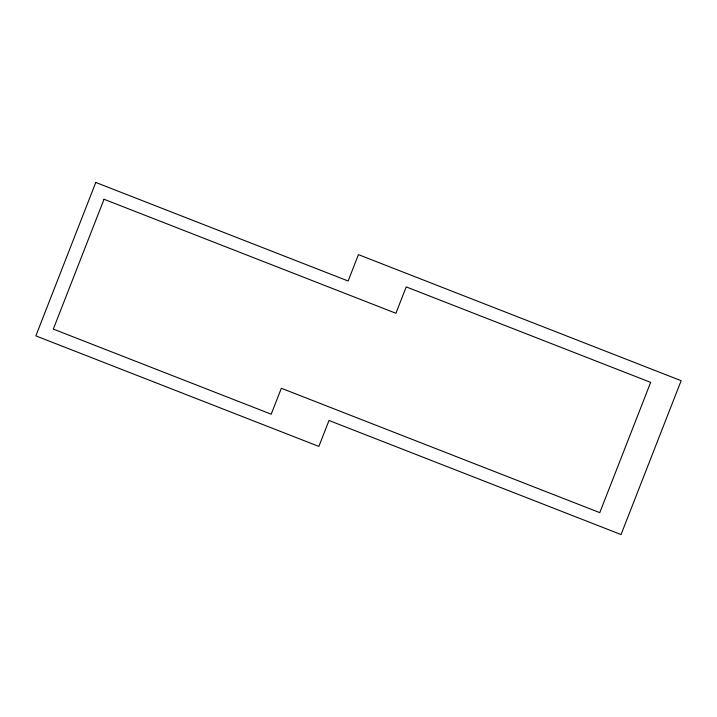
<?xml version="1.0" encoding="UTF-8"?>
<svg xmlns="http://www.w3.org/2000/svg" width="717" height="717" viewBox="0 0 717 717"><rect width="100%" height="100%" fill="white"/><g stroke="black" fill="none" stroke-linecap="round" stroke-linejoin="round"><path stroke-width="1.08" d="M95.782 182.45L35.85 335.879L318.868 446.422L329.004 420.485L621.047 534.55L681.15 380.691L358.428 254.634L348.13 281.01L95.782 182.45M104.028 199.272L53.318 329.094L271.205 414.202L281.342 388.264L599.779 512.646L650.66 382.376L406.216 286.899L395.918 313.275L104.028 199.272"/></g></svg>
